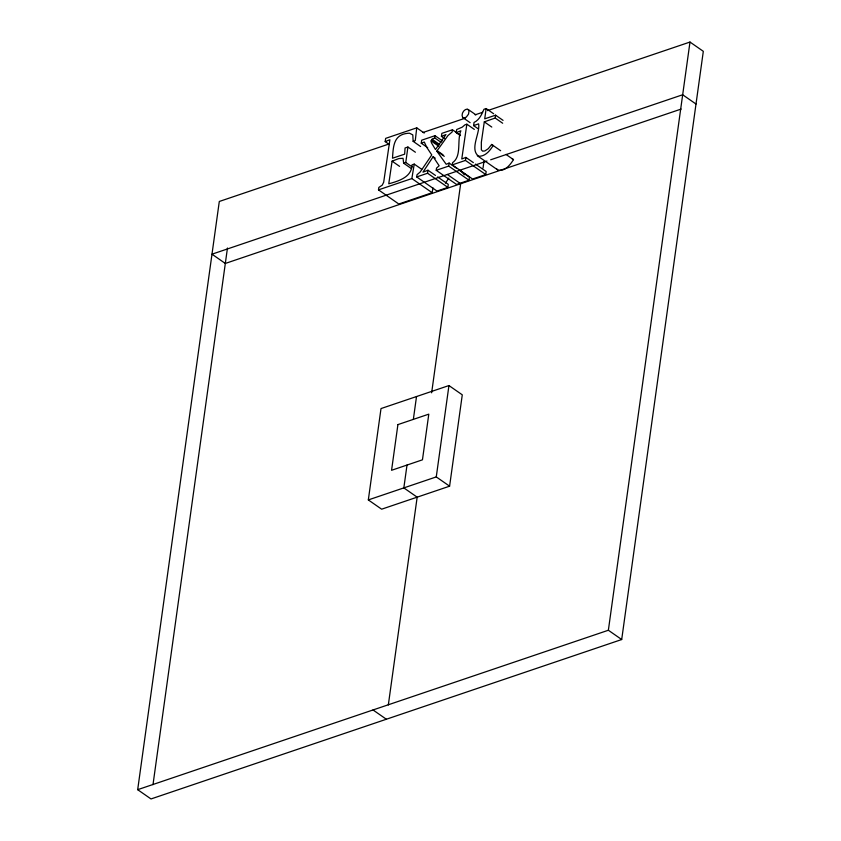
<?xml version="1.0" encoding="UTF-8"?>
<svg xmlns="http://www.w3.org/2000/svg" width="841" height="841" viewBox="0 0 841 841"><rect width="100%" height="100%" fill="white"/><g stroke="black" fill="none" stroke-linecap="round" stroke-linejoin="round"><path stroke-width="1.26" d="M420.626 146.544L413.141 141.33L412.794 134.875L409.451 133.193C393.851 133.814 393.315 145.251 392.505 158.213L404.647 154.166L405.068 147.995L407.917 147.028L415.401 152.232M411.123 168.41L403.638 163.196L403.049 158.318L398.855 158.581L392.095 161.146L388.763 183.801C398.487 181.109 411.796 177.251 412.037 164.836L414.235 164.1L421.719 169.304M389.467 144.589L385.189 141.614L385.641 138.376L416.737 127.843L415.275 140.605L413.141 141.33M487.559 110.613L689.988 42.05L703.318 51.322L621.699 639.528L151.012 798.95L137.682 789.678L219.301 201.472L389.446 143.843M152.999 784.653L227.459 248.032M432.957 187.879L432.169 192.705L398.802 204.006L378.492 189.866L378.828 187.438L382.224 185.167L383.685 182.224L389.888 139.743L385.189 141.614M412.185 166.939L405.772 162.471L407.917 147.028M368.326 499.922L381.005 408.568L448.947 385.556L462.277 394.828L449.599 486.182L381.646 509.194L368.326 499.922L436.269 476.91L449.599 486.182M427.68 147.669L421.257 143.212L421.677 140.195L434.997 135.685L442.482 140.889M437.604 176.925L448.295 184.368L447.875 187.385L437.015 191.065L416.705 176.925L417.01 174.718L420.153 172.048L431.769 154.933L426.734 147.312L424.316 142.034L421.257 143.212M447.875 187.385L427.564 173.246L427.985 170.229L435.47 175.443M459.943 134.981L452.458 129.766L441.851 133.362L441.43 136.379L445.94 134.571L435.48 149.54L431.37 142.707L431.128 140.92L432.095 139.259L434.692 137.892L434.997 135.685M459.817 170.513L469.436 177.209L469.026 180.226L456.547 184.452L436.227 170.313L436.542 168.105L439.149 165.751L433.126 156.71L422.981 172.142L427.985 170.229M452.458 129.766L452.153 131.974L447.959 135.569L436.805 151.128L446.193 164.279L449.126 163.07L456.61 168.284M407.012 465.052L403.838 487.896L417.168 497.168L388.332 704.947M413.351 419.375L416.516 396.542M469.026 180.226L448.705 166.087L449.126 163.07M460.521 135.601L456.253 132.615L456.684 129.535L462.182 127.18L464.968 124.825L466.85 124.195L474.335 129.398M475.491 164.1L486.182 171.532L485.762 174.55L472.579 179.017L452.269 164.889L452.574 162.681C462.077 156.048 456.674 140.458 460.879 130.776L456.253 132.615M466.85 124.195L461.772 159.002L465.872 157.404L473.357 162.607M431.643 392.821L460.658 183.748L447.328 174.465M485.762 174.55L465.451 160.421L465.872 157.404M477.888 128.589L473.609 125.614L474.051 122.46C479.296 120 481.798 114.334 483.953 109.288L486.151 108.542L493.635 113.756M486.151 108.542L484.721 118.844L495.58 115.164L503.065 120.368M436.269 476.91L448.947 385.556M483.039 168.042L483.932 161.588M473.609 125.614L478.603 123.858C480.39 133.12 469.236 149.288 478.676 156.258C485.299 156.573 490.04 150.602 493.162 145.493L491.638 144.463L488.274 148.689L484.815 150.981L482.597 151.138L481.346 149.772L481.336 142.35L484.3 121.861L495.181 118.034L495.58 115.164M621.699 639.528L608.369 630.245L689.988 42.05M378.492 189.866L411.859 178.565L414.235 164.1M448.821 178.061L445.415 183.201M505.988 154.418L513.473 159.632C510.319 164.794 504.516 172.205 497.609 169.85L477.299 155.711M422.981 132.489L465.199 118.192M475.133 114.818L482.587 112.295M403.638 163.196L405.772 162.471M416.705 176.925L427.564 173.246M436.227 170.313L448.705 166.087M452.269 164.889L465.451 160.421M486.971 161.041L211.995 254.182L225.314 263.454L681.136 109.067M490.681 159.79L682.671 94.76L696.001 104.032M137.682 789.678L608.369 630.245M462.666 117.477L463.654 118.034L466.25 117.162L468.532 114.124L469.015 110.77L467.47 109.015C463.748 109.141 460.794 114.208 462.666 117.477L470.151 122.691M511.948 158.602L513.473 159.632M495.181 118.034L502.666 123.238M468.437 109.635L475.922 114.839M484.3 121.861L491.785 127.065M491.638 144.463L500.637 150.707M441.43 136.379L444.637 138.607M434.692 137.892L441.105 142.35M416.737 127.843L424.221 133.057M432.095 139.259L439.58 144.463M431.444 140.026L438.918 145.23M431.128 140.92L438.613 146.124M437.614 151.023L442.965 154.744M436.805 151.128L444.279 156.331M433.126 156.71L435.27 158.203M392.095 161.146L399.58 166.36M411.859 178.565L432.169 192.705M373.026 709.962L386.355 719.234M496.579 168.789L497.609 169.85M461.415 170.996L464.285 174.812M397.909 424.61L391.57 470.287L422.455 459.827L428.794 414.15L397.909 424.61"/></g></svg>
